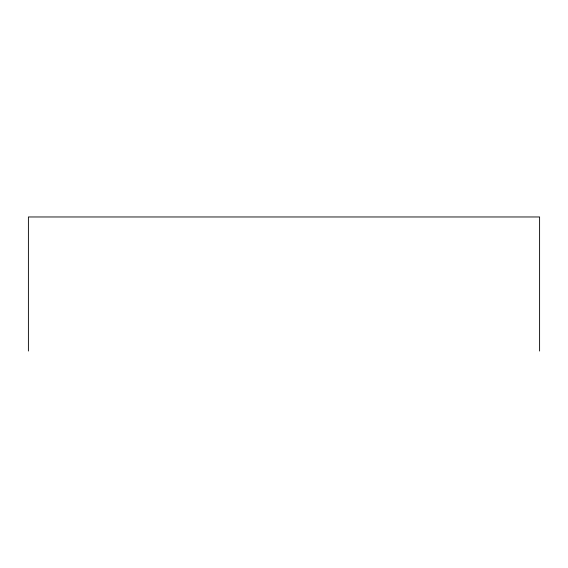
<?xml version="1.0" encoding="UTF-8"?>
<svg xmlns="http://www.w3.org/2000/svg" width="568" height="568" viewBox="0 0 568 568"><rect width="100%" height="100%" fill="white"/><g stroke="black" fill="none" stroke-linecap="round" stroke-linejoin="round"><path stroke-width="0.85" d="M539.6 351.031L539.6 216.969L28.4 216.969L28.4 351.031"/></g></svg>
